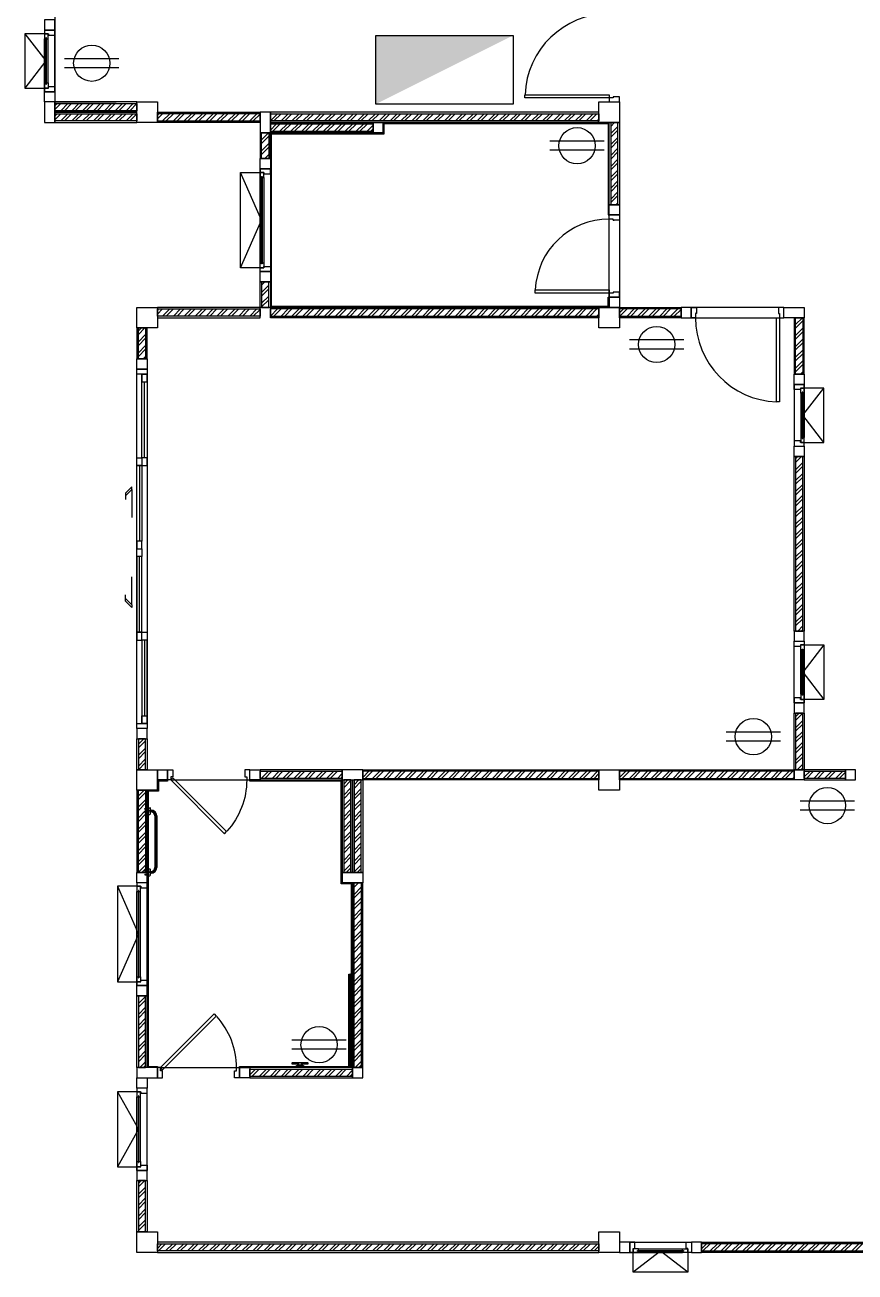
# Model space of a CAD drawing. Header units: inches. Extents: x -1366 to 1207, y -585 to 2554.
# Drawn here: x 667.04 to 675.12, y 1987.64 to 1999.78 of the extents above; entities that cross this region are included whole.
import ezdxf

# ---------------------------------------------------------------- set-up
doc = ezdxf.new("R2010")
doc.units = ezdxf.units.IN
doc.header["$MEASUREMENT"] = 0
doc.header["$PDSIZE"] = 0.05
doc.linetypes.add('CENTER', pattern=[1.625, 1.25, -0.125, 0.125, -0.125])
doc.layers.get('0').update_dxf_attribs({"linetype": 'CONTINUOUS'})
for name, color, linetype in [('BREAKER', 2, 'CONTINUOUS'), ('COLM', 3, 'CONTINUOUS'), ('DIM', 7, 'CONTINUOUS'), ('DOOR', 7, 'CONTINUOUS'), ('DOOR_SWNG', 1, 'CONTINUOUS'), ('Floor-2', 9, 'CONTINUOUS'), ('Floor-Hatch', 251, 'CONTINUOUS'), ('ID-LOOSE', 42, 'CONTINUOUS'), ('SANITARY', 9, 'CONTINUOUS'), ('WALL', 7, 'CONTINUOUS'), ('Wall-Tile', 4, 'CONTINUOUS'), ('WALL_HATC', 251, 'CONTINUOUS'), ('WC-DET', 8, 'CONTINUOUS'), ('WC-OUT', 9, 'CONTINUOUS'), ('wind', 7, 'CONTINUOUS')]:
    doc.layers.add(name, color=color, linetype=linetype)
pattern_1 = [(224.99694, (653.74467, 2011.239), (0.05303018, -0.05303584), []), (224.99694, (653.70932, 2011.239), (0.05303018, -0.05303584), [])]
pattern_2 = [(224.99694, (653.54464, 2004.33896), (0.05303018, -0.05303584), []), (224.99694, (653.50929, 2004.338964), (0.05303018, -0.05303584), [])]
pattern_3 = [(224.99694, (632.922995, 2003.54726), (0.05303018, -0.05303584), []), (224.99694, (632.88764, 2003.54726), (0.05303018, -0.05303584), [])]
pattern_4 = [(224.99694, (640.42299, 2005.94726), (0.05303018, -0.05303584), []), (224.99694, (640.38764, 2005.94726), (0.05303018, -0.05303584), [])]
pattern_5 = [(224.99694, (639.322994, 2003.39719), (0.05303018, -0.05303584), []), (224.99694, (639.28764, 2003.39719), (0.05303018, -0.05303584), [])]
pattern_6 = [(224.99694, (635.02299, 2003.04726), (0.05303018, -0.05303584), []), (224.99694, (634.98764, 2003.04726), (0.05303018, -0.05303584), [])]
pattern_7 = [(224.99694, (635.02299, 2002.94726), (0.05303018, -0.05303584), []), (224.99694, (634.98764, 2002.94726), (0.05303018, -0.05303584), [])]

# ---------------------------------------------------------------- blocks, each defined once
blk = doc.blocks.new('DR090SL2')
at = {"layer": 'DOOR'}
for points in [[(-0.41, 0.87), (-0.38, 0.87), (-0.38, 0.05), (-0.41, 0.05)], [(-0.41, 0.05), (-0.45, 0.05), (-0.45, -0.05), (-0.4, -0.05), (-0.4, 0.01), (-0.41, 0.01)], [(0.4, 0), (0.4, 0.01), (0.41, 0.01), (0.41, 0.05), (0.45, 0.05), (0.45, -0.05), (0.4, -0.05), (0.4, 0.01)]]:
    blk.add_lwpolyline(points, close=True, dxfattribs=at)
at = {"layer": 'DOOR_SWNG'}
blk.add_arc((-0.41, 0.05), 0.82, 0, 87.9033, dxfattribs=at)
blk = doc.blocks.new('dr080sl2')
at = {"layer": 'DOOR'}
for points in [[(-0.36, 0.77), (-0.33, 0.77), (-0.33, 0.05), (-0.36, 0.05)], [(-0.36, 0.05), (-0.4, 0.05), (-0.4, -0.05), (-0.35, -0.05), (-0.35, 0.01), (-0.36, 0.01)], [(0.35, 0), (0.35, 0.01), (0.36, 0.01), (0.36, 0.05), (0.4, 0.05), (0.4, -0.05), (0.35, -0.05), (0.35, 0.01)]]:
    blk.add_lwpolyline(points, close=True, dxfattribs=at)
at = {"layer": 'DOOR_SWNG'}
blk.add_arc((-0.36, 0.05), 0.72, 0, 87.612, dxfattribs=at)
blk = doc.blocks.new('dr080sl3')
at = {"layer": 'DOOR'}
for points in [[(-0.37, 0.05), (0.153, 0.573), (0.174, 0.552), (-0.349, 0.029)], [(-0.4, 0.05), (-0.4, -0.05), (-0.35, -0.05), (-0.35, 0.02), (-0.37, 0.02), (-0.37, 0.05)], [(0.4, 0.05), (0.4, -0.05), (0.35, -0.05), (0.35, 0.02), (0.37, 0.02), (0.37, 0.05)]]:
    blk.add_lwpolyline(points, close=True, dxfattribs=at)
at = {"layer": 'DOOR_SWNG'}
blk.add_arc((-0.37, 0.05), 0.74, 0, 42.2737, dxfattribs=at)
blk = doc.blocks.new('A$Cf44c07b2')
at = {"layer": 'WC-OUT'}
for p, q in [((0, 0.033), (0, 0.05)), ((0.065, 0.033), (0, 0.033)), ((0.002, 0.052), (0.023, 0.052)), ((0.023, 0.052), (0.023, 0.061)), ((0.023, 0.052), (0.063, 0.052)), ((0.041, 0.052), (0.041, 0.061)), ((0.065, 0.033), (0.065, 0.05)), ((0.079, 0.117), (0.582, 0.117)), ((0.079, 0.099), (0.582, 0.099)), ((0.597, 0.033), (0.597, 0.05)), ((0.662, 0.033), (0.597, 0.033)), ((0.599, 0.052), (0.659, 0.052)), ((0.62, 0.052), (0.62, 0.061)), ((0.638, 0.052), (0.638, 0.061)), ((0.662, 0.033), (0.662, 0.05))]:
    blk.add_line(p, q, dxfattribs=at)
at = {"layer": 'WC-OUT', "color": 251, "linetype": 'CENTER'}
for p, q in [((0.007, 0.022), (0.007, 0.033)), ((0.007, 0.022), (0.009, 0.022)), ((0.007, 0.022), (0.008, 0.02)), ((0.007, 0.004), (0.007, 0.021)), ((0.008, 0.004), (0.007, 0.004)), ((0.009, 0.022), (0.008, 0.02)), ((0.008, 0.002), (0.008, 0.005)), ((0.008, 0.004), (0.008, 0.004)), ((0.008, 0.004), (0.008, 0.004)), ((0.014, 0.004), (0.008, 0.004)), ((0.014, 0.001), (0.008, 0.001)), ((0.01, 0.004), (0.009, 0.002)), ((0.013, 0.002), (0.009, 0.002)), ((0.011, 0.044), (0.011, 0)), ((0.011, 0.004), (0.011, 0.017)), ((0.011, 0.004), (0.011, 0.017)), ((0.011, 0.017), (0.011, 0.017)), ((0.013, 0.004), (0.014, 0.002)), ((0.015, 0.022), (0.014, 0.022)), ((0.014, 0.022), (0.015, 0.02)), ((0.015, 0.004), (0.014, 0.004)), ((0.015, 0.022), (0.015, 0.033)), ((0.015, 0.022), (0.015, 0.02)), ((0.015, 0.004), (0.015, 0.021)), ((0.015, 0.002), (0.015, 0.005)), ((0.015, 0.004), (0.015, 0.004)), ((0.015, 0.004), (0.015, 0.004)), ((0.032, 0.061), (0.032, 0.025)), ((0.04, 0.022), (0.04, 0.033)), ((0.04, 0.022), (0.041, 0.022)), ((0.04, 0.022), (0.04, 0.02)), ((0.041, 0.022), (0.04, 0.02)), ((0.04, 0.004), (0.04, 0.021)), ((0.04, 0.002), (0.04, 0.005)), ((0.04, 0.004), (0.04, 0.004)), ((0.041, 0.004), (0.04, 0.004)), ((0.04, 0.004), (0.04, 0.004)), ((0.046, 0.004), (0.041, 0.004)), ((0.042, 0.004), (0.041, 0.002)), ((0.047, 0.001), (0.041, 0.001)), ((0.046, 0.002), (0.042, 0.002)), ((0.044, 0.044), (0.044, 0)), ((0.044, 0.004), (0.044, 0.017)), ((0.044, 0.004), (0.044, 0.017)), ((0.044, 0.017), (0.044, 0.017)), ((0.045, 0.004), (0.046, 0.002)), ((0.048, 0.022), (0.046, 0.022)), ((0.046, 0.022), (0.047, 0.02)), ((0.047, 0.004), (0.046, 0.004)), ((0.047, 0.022), (0.047, 0.033)), ((0.048, 0.022), (0.047, 0.02)), ((0.047, 0.004), (0.047, 0.021)), ((0.047, 0.002), (0.047, 0.005)), ((0.047, 0.004), (0.047, 0.004)), ((0.047, 0.004), (0.047, 0.004)), ((0.582, 0.108), (0.079, 0.108)), ((0.614, 0.023), (0.614, 0.033)), ((0.614, 0.023), (0.615, 0.023)), ((0.614, 0.023), (0.615, 0.021)), ((0.614, 0.005), (0.614, 0.022)), ((0.614, 0.002), (0.615, 0.005)), ((0.614, 0.005), (0.614, 0.005)), ((0.614, 0.005), (0.614, 0.005)), ((0.614, 0.005), (0.615, 0.005)), ((0.615, 0.023), (0.615, 0.021)), ((0.615, 0.005), (0.621, 0.005)), ((0.615, 0.002), (0.621, 0.002)), ((0.617, 0.005), (0.616, 0.003)), ((0.616, 0.002), (0.62, 0.002)), ((0.618, 0.044), (0.618, 0.001)), ((0.618, 0.005), (0.618, 0.018)), ((0.618, 0.005), (0.618, 0.018)), ((0.618, 0.018), (0.618, 0.018)), ((0.619, 0.005), (0.62, 0.003)), ((0.62, 0.023), (0.621, 0.021)), ((0.622, 0.023), (0.621, 0.023)), ((0.622, 0.023), (0.621, 0.021)), ((0.622, 0.002), (0.621, 0.005)), ((0.621, 0.005), (0.622, 0.005)), ((0.621, 0.005), (0.621, 0.005)), ((0.621, 0.005), (0.622, 0.005)), ((0.622, 0.023), (0.622, 0.033)), ((0.622, 0.005), (0.622, 0.022)), ((0.629, 0.052), (0.629, 0.061)), ((0.629, 0.031), (0.629, 0.05)), ((0.646, 0.023), (0.648, 0.023)), ((0.646, 0.023), (0.647, 0.021)), ((0.647, 0.023), (0.647, 0.033)), ((0.648, 0.023), (0.647, 0.021)), ((0.647, 0.005), (0.647, 0.022)), ((0.647, 0.002), (0.647, 0.005)), ((0.647, 0.005), (0.647, 0.005)), ((0.647, 0.005), (0.647, 0.005)), ((0.647, 0.005), (0.648, 0.005)), ((0.647, 0.002), (0.653, 0.002)), ((0.648, 0.005), (0.653, 0.005)), ((0.649, 0.005), (0.648, 0.003)), ((0.648, 0.002), (0.652, 0.002)), ((0.65, 0.044), (0.65, 0.001)), ((0.65, 0.005), (0.65, 0.018)), ((0.65, 0.005), (0.65, 0.018)), ((0.65, 0.018), (0.65, 0.018)), ((0.652, 0.005), (0.653, 0.003)), ((0.654, 0.023), (0.653, 0.023)), ((0.653, 0.023), (0.654, 0.021)), ((0.653, 0.005), (0.654, 0.005)), ((0.654, 0.023), (0.654, 0.033)), ((0.654, 0.023), (0.654, 0.021)), ((0.654, 0.005), (0.654, 0.022)), ((0.654, 0.002), (0.654, 0.005)), ((0.654, 0.005), (0.654, 0.005)), ((0.654, 0.005), (0.654, 0.005))]:
    blk.add_line(p, q, dxfattribs=at)
for centre in [(0.011, 0.02), (0.044, 0.02), (0.618, 0.021), (0.65, 0.021)]:
    blk.add_circle(centre, 0.00118, dxfattribs=at)
at = {"layer": 'WC-OUT'}
for centre, radius, start, end in [((0.002, 0.05), 0.00224, 90, 180), ((0.079, 0.061), 0.056, 90, 180), ((0.079, 0.061), 0.0381, 90, 180), ((0.063, 0.05), 0.00224, 0, 90), ((0.582, 0.061), 0.056, 0, 90), ((0.582, 0.061), 0.0381, 0, 90), ((0.599, 0.05), 0.00224, 90, 180), ((0.659, 0.05), 0.00224, 0, 90)]:
    blk.add_arc(centre, radius, start, end, dxfattribs=at)
at = {"layer": 'WC-OUT', "color": 251, "linetype": 'CENTER'}
for centre, radius, start, end in [((0.007, 0.022), 0.00014, 90, 201.1557), ((0.008, 0.004), 0.000472, 36.4635, 143.5365), ((0.008, 0.002), 0.00056, 172.2348, 270), ((0.009, 0.022), 0.00014, 338.8443, 90), ((0.009, 0.002), 0.00056, 153.4349, 270), ((0.013, 0.002), 0.00056, 270, 26.5651), ((0.014, 0.022), 0.00014, 90, 201.1557), ((0.014, 0.004), 0.000472, 36.4635, 143.5365), ((0.014, 0.002), 0.00056, 270, 7.7652), ((0.015, 0.022), 0.00014, 338.8443, 90), ((0.079, 0.061), 0.0471, 90, 180), ((0.04, 0.022), 0.00014, 90, 201.1557), ((0.041, 0.004), 0.000472, 36.4635, 143.5365), ((0.041, 0.002), 0.00056, 172.2348, 270), ((0.041, 0.022), 0.00014, 338.8443, 90), ((0.042, 0.002), 0.00056, 153.4349, 270), ((0.046, 0.022), 0.00014, 90, 201.1557), ((0.047, 0.004), 0.000472, 36.4635, 143.5365), ((0.046, 0.002), 0.00056, 270, 26.5651), ((0.047, 0.002), 0.00056, 270, 7.7652), ((0.048, 0.022), 0.00014, 338.8443, 90), ((0.582, 0.061), 0.0471, 0, 90), ((0.614, 0.023), 0.00014, 90, 201.1557), ((0.615, 0.005), 0.000472, 36.4635, 143.5365), ((0.615, 0.002), 0.00056, 172.2348, 270), ((0.615, 0.023), 0.00014, 338.8443, 90), ((0.616, 0.003), 0.00056, 153.4349, 270), ((0.621, 0.023), 0.00014, 90, 201.1557), ((0.62, 0.003), 0.00056, 270, 26.5651), ((0.621, 0.005), 0.000472, 36.4635, 143.5365), ((0.621, 0.002), 0.00056, 270, 7.7652), ((0.622, 0.023), 0.00014, 338.8443, 90), ((0.646, 0.023), 0.00014, 90, 201.1557), ((0.647, 0.005), 0.000472, 36.4635, 143.5365), ((0.647, 0.002), 0.00056, 172.2348, 270), ((0.648, 0.023), 0.00014, 338.8443, 90), ((0.648, 0.003), 0.00056, 153.4349, 270), ((0.652, 0.003), 0.00056, 270, 26.5651), ((0.653, 0.023), 0.00014, 90, 201.1557), ((0.653, 0.005), 0.000472, 36.4635, 143.5365), ((0.653, 0.002), 0.00056, 270, 7.7652), ((0.654, 0.023), 0.00014, 338.8443, 90)]:
    blk.add_arc(centre, radius, start, end, dxfattribs=at)
blk.add_point((0.629, 0.05), dxfattribs=at)
at = {"layer": 'WC-OUT'}
blk.add_point((0.629, 0.033), dxfattribs=at)
blk = doc.blocks.new('ct0150p')
at = {"layer": 'WC-OUT', "color": 251, "linetype": 'CENTER'}
blk.add_point((0.6, 0.036), dxfattribs=at)
at = {"layer": 'WC-OUT'}
blk.add_point((0.6, -0.001), dxfattribs=at)
blk.add_blockref('A$Cf44c07b2', (-0.032, -0.033))
blk = doc.blocks.new('A$C117C6F3A')
at = {"layer": 'SANITARY'}
for points in [[(0.004, 0.036, 1), (0.004, 0.027), (0.069, 0.027, 1)], [(0.069, 0.036), (0.004, 0.036, 1)], [(0.069, 0.017), (0.069, 0.039, -0.181818), (0.091, 0.039), (0.091, 0.017)], [(0.091, 0.027), (0.156, 0.027, 1), (0.156, 0.036), (0.091, 0.036, 1)]]:
    blk.add_lwpolyline(points, format="xyb", dxfattribs=at)
blk.add_lwpolyline([(0.06, 0.014), (0.06, 0.015, -0.414214), (0.062, 0.017), (0.099, 0.017, -0.414214), (0.1, 0.015), (0.1, 0.014, 0.414214), (0.101, 0.014), (0.106, 0.014, -0.414214), (0.108, 0.012), (0.108, 0.011, 0.414214), (0.108, 0.011), (0.111, 0.011, -0.414214), (0.115, 0.007), (0.115, 0), (0.045, 0), (0.045, 0.007, -0.414214), (0.049, 0.011), (0.052, 0.011, 0.414214), (0.053, 0.011), (0.053, 0.012, -0.414214), (0.054, 0.014), (0.06, 0.014, 0.414214)], format="xyb", close=True, dxfattribs=at)
for points in [[(0.053, 0.011), (0.108, 0.011)], [(0.1, 0.014), (0.06, 0.014)]]:
    blk.add_lwpolyline(points, dxfattribs=at)

msp = doc.modelspace()

# ---------------------------------------------------------------- hatches: boundary and pattern name
at = {"layer": 'BREAKER'}
msp.add_hatch(color=256, dxfattribs=at).paths.add_polyline_path([(670.4545, 1999.6766), (670.4545, 1999.0074), (671.7929, 1999.6766)])
at = {"layer": 'WALL_HATC'}
h = msp.add_hatch(dxfattribs=at)
h.set_pattern_fill('ANSI32', color=256, scale=0.2, angle=0.00305, style=0)
h.set_pattern_definition([(224.99694, (653.544645, 2007.339), (0.05303017, -0.05303585), []), (224.99694, (653.50929, 2007.339), (0.05303017, -0.05303585), [])])
h.paths.add_polyline_path([(667.3285, 1999.0131), (668.1285, 1999.0131), (668.1285, 1998.9431), (667.3285, 1998.9431)])
h = msp.add_hatch(dxfattribs=at)
h.set_pattern_fill('ANSI32', color=256, scale=0.2, angle=0.00305, style=0)
h.set_pattern_definition([(224.99694, (653.544645, 2007.239), (0.05303017, -0.05303585), []), (224.99694, (653.50929, 2007.239), (0.05303017, -0.05303585), [])])
h.paths.add_polyline_path([(667.3285, 1998.9131), (668.1285, 1998.9131), (668.1285, 1998.8431), (667.3285, 1998.8431)])
h = msp.add_hatch(dxfattribs=at)
h.set_pattern_fill('ANSI32', color=256, scale=0.2, angle=0.00306, style=0)
h.set_pattern_definition([(224.99694, (653.444674, 2011.239), (0.05303018, -0.05303584), []), (224.99694, (653.40932, 2011.239), (0.05303018, -0.05303584), [])])
h.paths.add_polyline_path([(668.3285, 1998.8431), (669.3285, 1998.8431), (669.3285, 1998.9131), (668.3285, 1998.9131)])
h = msp.add_hatch(dxfattribs=at)
h.set_pattern_fill('ANSI32', color=256, scale=0.2, angle=179.99694, style=0)
h.set_pattern_definition([(224.99694, (653.644674, 2011.239), (0.05303018, -0.05303584), []), (224.99694, (653.60932, 2011.239), (0.05303018, -0.05303584), [])])
h.paths.add_polyline_path([(672.6285, 1998.8431), (669.4285, 1998.8431), (669.4285, 1998.9131), (672.6285, 1998.9131)])
h = msp.add_hatch(dxfattribs=at)
h.set_pattern_fill('ANSI32', color=256, scale=0.2, angle=0.00764, style=0)
h.set_pattern_definition([(45.00764, (685.817584, 2004.01032), (-0.05304008, 0.05302594), []), (45.00764, (685.85294, 2004.010326), (-0.05304008, 0.05302594), [])])
h.paths.add_polyline_path([(669.4285, 1998.7431), (670.4285, 1998.7431), (670.4285, 1998.8131), (669.4285, 1998.8131)])
h = msp.add_hatch(dxfattribs=at)
h.set_pattern_fill('ANSI32', color=256, scale=0.2, angle=0.00306, style=0)
h.set_pattern_definition([(224.99694, (654.64467, 2011.239), (0.05303018, -0.05303584), []), (224.99694, (654.60932, 2011.239), (0.05303018, -0.05303584), [])])
h.paths.add_polyline_path([(672.8135, 1998.0281), (672.8135, 1998.8281), (672.7435, 1998.8281), (672.7435, 1998.0281)])
h = msp.add_hatch(dxfattribs=at)
h.set_pattern_fill('ANSI32', color=256, scale=0.2, angle=0.00306, style=0)
h.set_pattern_definition(pattern_1)
h.paths.add_polyline_path([(669.4135, 1998.7281), (669.4135, 1998.4781), (669.3435, 1998.4781), (669.3435, 1998.7281)])
h = msp.add_hatch(dxfattribs=at)
h.set_pattern_fill('ANSI32', color=256, scale=0.2, angle=0.00306, style=0)
h.set_pattern_definition(pattern_1)
h.paths.add_polyline_path([(669.4135, 1997.0281), (669.4135, 1997.2781), (669.3435, 1997.2781), (669.3435, 1997.0281)])
h = msp.add_hatch(dxfattribs=at)
h.set_pattern_fill('ANSI32', color=256, scale=0.2, angle=179.99694, style=0)
h.set_pattern_definition([(224.99694, (653.444674, 2009.339), (0.05303018, -0.05303584), []), (224.99694, (653.40932, 2009.339), (0.05303018, -0.05303584), [])])
h.paths.add_polyline_path([(669.3285, 1996.9431), (668.3285, 1996.9431), (668.3285, 1997.0131), (669.3285, 1997.0131)])
h = msp.add_hatch(dxfattribs=at)
h.set_pattern_fill('ANSI32', color=256, scale=0.2, angle=0.00306, style=0)
h.set_pattern_definition([(224.99694, (653.644674, 2009.339), (0.05303018, -0.05303584), []), (224.99694, (653.60932, 2009.339), (0.05303018, -0.05303584), [])])
h.paths.add_polyline_path([(669.4285, 1996.9431), (672.6285, 1996.9431), (672.6285, 1997.0131), (669.4285, 1997.0131)])
h = msp.add_hatch(dxfattribs=at)
h.set_pattern_fill('ANSI32', color=256, scale=0.2, angle=0.00306, style=0)
h.set_pattern_definition([(224.99694, (657.54468, 2009.339), (0.05303018, -0.05303584), []), (224.99694, (657.50932, 2009.339), (0.05303018, -0.05303584), [])])
h.paths.add_polyline_path([(672.8285, 1996.9431), (673.4285, 1996.9431), (673.4285, 1997.0131), (672.8285, 1997.0131)])
h = msp.add_hatch(dxfattribs=at)
h.set_pattern_fill('ANSI32', color=256, scale=0.2, angle=0.00306, style=0)
h.set_pattern_definition(pattern_5)
h.paths.add_polyline_path([(674.6135, 1996.9281), (674.6135, 1996.378), (674.5435, 1996.378), (674.5435, 1996.9281)])
h = msp.add_hatch(dxfattribs=at)
h.set_pattern_fill('ANSI32', color=256, scale=0.2, angle=0.00306, style=0)
h.set_pattern_definition(pattern_3)
h.paths.add_polyline_path([(668.2135, 1996.8281), (668.2135, 1996.5281), (668.1435, 1996.5281), (668.1435, 1996.8281)])
h = msp.add_hatch(dxfattribs=at)
h.set_pattern_fill('ANSI32', color=256, scale=0.2, angle=0.00306, style=0)
h.set_pattern_definition(pattern_3)
h.paths.add_polyline_path([(668.2135, 1996.8281), (668.2135, 1996.5281), (668.1435, 1996.5281), (668.1435, 1996.8281)])
h = msp.add_hatch(dxfattribs=at)
h.set_pattern_fill('ANSI32', color=256, scale=0.2, angle=359.99694, style=0)
h.set_pattern_definition(pattern_4)
h.paths.add_polyline_path([(674.6135, 1993.8781), (674.6135, 1995.578), (674.5435, 1995.578), (674.5435, 1993.8781)])
h = msp.add_hatch(dxfattribs=at)
h.set_pattern_fill('ANSI32', color=256, scale=0.2, angle=359.99694, style=0)
h.set_pattern_definition(pattern_5)
h.paths.add_polyline_path([(674.6135, 1992.5281), (674.6135, 1993.0781), (674.5435, 1993.0781), (674.5435, 1992.5281)])
h = msp.add_hatch(dxfattribs=at)
h.set_pattern_fill('ANSI32', color=256, scale=0.2, angle=359.99694, style=0)
h.set_pattern_definition([(224.99694, (632.922995, 2003.44726), (0.05303018, -0.05303584), []), (224.99694, (632.88764, 2003.44726), (0.05303018, -0.05303584), [])])
h.paths.add_polyline_path([(668.2135, 1992.5281), (668.2135, 1992.8281), (668.1435, 1992.8281), (668.1435, 1992.5281)])
h = msp.add_hatch(dxfattribs=at)
h.set_pattern_fill('ANSI32', color=256, scale=0.2, angle=0.00306, style=0)
h.set_pattern_definition([(224.99694, (653.94464, 2008.93896), (0.05303018, -0.05303584), []), (224.99694, (653.90929, 2008.938964), (0.05303018, -0.05303584), [])])
h.paths.add_polyline_path([(669.3285, 1992.5131), (670.1285, 1992.5131), (670.1285, 1992.4431), (669.3285, 1992.4431)])
h = msp.add_hatch(dxfattribs=at)
h.set_pattern_fill('ANSI32', color=256, scale=0.2, angle=179.99694, style=0)
h.set_pattern_definition([(224.99694, (653.54464, 2008.93896), (0.05303018, -0.05303584), []), (224.99694, (653.50929, 2008.938964), (0.05303018, -0.05303584), [])])
h.paths.add_polyline_path([(672.6285, 1992.5131), (670.3285, 1992.5131), (670.3285, 1992.4431), (672.6285, 1992.4431)])
h = msp.add_hatch(dxfattribs=at)
h.set_pattern_fill('ANSI32', color=256, scale=0.2, angle=180.00306, style=0)
h.set_pattern_definition([(224.99694, (638.52299, 2005.94726), (0.05303018, -0.05303584), []), (224.99694, (638.48763, 2005.94726), (0.05303018, -0.05303584), [])])
h.paths.add_polyline_path([(674.5285, 1992.5131), (672.8285, 1992.5131), (672.8285, 1992.4431), (674.5285, 1992.4431)])
h = msp.add_hatch(dxfattribs=at)
h.set_pattern_fill('ANSI32', color=256, scale=0.2, angle=359.99694, style=0)
h.set_pattern_definition(pattern_4)
h.paths.add_polyline_path([(674.6285, 1992.5131), (675.0285, 1992.5131), (675.0285, 1992.4431), (674.6285, 1992.4431)])
h = msp.add_hatch(dxfattribs=at)
h.set_pattern_fill('ANSI32', color=256, scale=0.2, angle=359.99694, style=0)
h.set_pattern_definition([(224.99694, (634.62299, 2002.94726), (0.05303018, -0.05303584), []), (224.99694, (634.58764, 2002.94726), (0.05303018, -0.05303584), [])])
h.paths.add_polyline_path([(668.1435, 1991.528), (668.1435, 1992.3281), (668.2135, 1992.3281), (668.2135, 1991.528)])
h = msp.add_hatch(dxfattribs=at)
h.set_pattern_fill('ANSI32', color=256, scale=0.2, angle=359.99694, style=0)
h.set_pattern_definition(pattern_7)
h.paths.add_polyline_path([(670.2135, 1991.5281), (670.2135, 1992.4281), (670.1435, 1992.4281), (670.1435, 1991.5281)])
h = msp.add_hatch(dxfattribs=at)
h.set_pattern_fill('ANSI32', color=256, scale=0.2, angle=359.99694, style=0)
h.set_pattern_definition(pattern_7)
h.paths.add_polyline_path([(670.3135, 1991.5281), (670.3135, 1992.4281), (670.2435, 1992.4281), (670.2435, 1991.5281)])
h = msp.add_hatch(dxfattribs=at)
h.set_pattern_fill('ANSI32', color=256, scale=0.2, angle=359.99694, style=0)
h.set_pattern_definition(pattern_6)
h.paths.add_polyline_path([(670.2435, 1989.6281), (670.2435, 1991.4281), (670.3135, 1991.4281), (670.3135, 1989.6281)])
h = msp.add_hatch(dxfattribs=at)
h.set_pattern_fill('ANSI32', color=256, scale=0.2, angle=0.00306, style=0)
h.set_pattern_definition([(224.99694, (634.62299, 2003.04726), (0.05303018, -0.05303584), []), (224.99694, (634.58764, 2003.04726), (0.05303018, -0.05303584), [])])
h.paths.add_polyline_path([(668.1435, 1990.3282), (668.1435, 1989.6281), (668.2135, 1989.6281), (668.2135, 1990.3282)])
h = msp.add_hatch(dxfattribs=at)
h.set_pattern_fill('ANSI32', color=256, scale=0.2, angle=359.99694, style=0)
h.set_pattern_definition(pattern_6)
h.paths.add_polyline_path([(669.2285, 1989.6131), (670.2285, 1989.6131), (670.2285, 1989.5431), (669.2285, 1989.5431)])
h = msp.add_hatch(dxfattribs=at)
h.set_pattern_fill('ANSI32', color=256, scale=0.2, angle=359.99694, style=0)
h.set_pattern_definition([(224.99694, (628.86972, 1998.5145), (0.05303018, -0.05303584), []), (224.99694, (628.834364, 1998.5145), (0.05303018, -0.05303584), [])])
h.paths.add_polyline_path([(668.1435, 1988.5281), (668.1435, 1988.0281), (668.2135, 1988.0281), (668.2135, 1988.5281)])
h = msp.add_hatch(dxfattribs=at)
h.set_pattern_fill('ANSI32', color=256, scale=0.2, angle=0.00306, style=0)
h.set_pattern_definition(pattern_2)
h.paths.add_polyline_path([(668.3285, 1987.9131), (672.6285, 1987.9131), (672.6285, 1987.8431), (668.3285, 1987.8431)])
h = msp.add_hatch(dxfattribs=at)
h.set_pattern_fill('ANSI32', color=256, scale=0.2, angle=0.00306, style=0)
h.set_pattern_definition(pattern_2)
h.paths.add_polyline_path([(673.6287, 1987.8431), (675.3285, 1987.8431), (675.3285, 1987.9131), (673.6287, 1987.9131)])
at = {"layer": 'WC-OUT'}
h = msp.add_hatch(dxfattribs=at)
h.set_pattern_fill('ANSI31', color=251, scale=0.05, angle=270.00052)
h.set_pattern_definition([(314.9994824, (725.9481016, 2139.095944), (0.0044194573, 0.00441937746), [])])
h.paths.add_polyline_path([(670.1935, 1989.6381), (670.1935, 1990.5381), (670.2185, 1990.5381), (670.2185, 1989.6381)])

# ---------------------------------------------------------------- linework, layer by layer
at = {"color": 1}
for p, q in [((667.9539, 1999.4495), (667.4247, 1999.4495)), ((667.9539, 1999.3613), (667.4247, 1999.3613)), ((672.6801, 1998.6466), (672.1509, 1998.6466)), ((672.6801, 1998.5584), (672.1509, 1998.5584)), ((673.4557, 1996.7116), (672.9264, 1996.7116)), ((673.4557, 1996.6234), (672.9264, 1996.6234)), ((674.3973, 1992.8939), (673.868, 1992.8939)), ((674.3973, 1992.8057), (673.868, 1992.8057)), ((675.1179, 1992.2229), (674.5886, 1992.2229)), ((675.1179, 1992.1347), (674.5886, 1992.1347)), ((670.1679, 1989.8956), (669.6386, 1989.8956)), ((670.1679, 1989.8074), (669.6386, 1989.8074))]:
    msp.add_line(p, q, dxfattribs=at)
for centre in [(667.6893, 1999.4054), (672.4155, 1998.6025), (673.191, 1996.6675), (674.1326, 1992.8498), (674.8533, 1992.1788), (669.9032, 1989.8515)]:
    msp.add_circle(centre, 0.1764, dxfattribs=at)
at = {"layer": 'BREAKER'}
msp.add_lwpolyline([(671.7929, 1999.0074), (670.4545, 1999.0074), (670.4545, 1999.6766), (671.7929, 1999.6766)], close=True, dxfattribs=at)
at = {"layer": 'COLM'}
for points in [[(668.3285, 1999.0281), (668.3285, 1998.8281), (668.1285, 1998.8281), (668.1285, 1999.0281)], [(672.8285, 1999.0281), (672.8285, 1998.8281), (672.6285, 1998.8281), (672.6285, 1999.0281)], [(668.3285, 1997.0281), (668.3285, 1996.8281), (668.1285, 1996.8281), (668.1285, 1997.0281)], [(672.8285, 1997.0281), (672.8285, 1996.8281), (672.6285, 1996.8281), (672.6285, 1997.0281)], [(668.3285, 1992.5281), (668.3285, 1992.3281), (668.1285, 1992.3281), (668.1285, 1992.5281)], [(672.8285, 1992.5281), (672.8285, 1992.3281), (672.6285, 1992.3281), (672.6285, 1992.5281)], [(668.3285, 1988.0281), (668.3285, 1987.8281), (668.1285, 1987.8281), (668.1285, 1988.0281)], [(672.8285, 1988.0281), (672.8285, 1987.8281), (672.6285, 1987.8281), (672.6285, 1988.0281)]]:
    msp.add_lwpolyline(points, close=True, dxfattribs=at)
at = {"layer": 'Floor-2'}
for p, q in [((668.4585, 1992.4281), (669.1985, 1992.4281)), ((668.3585, 1989.6281), (669.0985, 1989.6281))]:
    msp.add_line(p, q, dxfattribs=at)
at = {"layer": 'Floor-Hatch'}
for points in [[(672.8285, 1997.9281), (672.8285, 1997.1281), (672.7285, 1997.1281), (672.7285, 1997.9281)], [(673.5285, 1996.9281), (674.4285, 1996.9281), (674.4285, 1997.0281), (673.5285, 1997.0281)]]:
    msp.add_lwpolyline(points, close=True, dxfattribs=at)
at = {"layer": 'ID-LOOSE'}
msp.add_lwpolyline([(671.4285, 2002.8281), (671.4285, 2003.4281), (667.3285, 2003.4281), (667.3285, 1999.0281), (667.9285, 1999.0281)], dxfattribs=at)
at = {"layer": 'WALL'}
for points in [[(667.3285, 1999.7281), (667.3285, 1999.8281), (667.2285, 1999.8281), (667.2285, 1999.7281)], [(667.2285, 1999.0281), (667.2285, 1999.1281), (667.3285, 1999.1281), (667.3285, 1999.0281)], [(667.3285, 1999.0281), (667.2285, 1999.0281), (667.2285, 1998.8281), (667.3285, 1998.8281)], [(668.1285, 1999.0281), (667.3285, 1999.0281), (667.3285, 1998.9281), (668.1285, 1998.9281)], [(668.1285, 1998.9281), (667.3285, 1998.9281), (667.3285, 1998.8281), (668.1285, 1998.8281)], [(668.3285, 1998.9281), (669.3285, 1998.9281), (669.3285, 1998.8281), (668.3285, 1998.8281)], [(669.3285, 1998.9281), (669.3285, 1998.7281), (669.4285, 1998.7281), (669.4285, 1998.9281)], [(672.6285, 1998.9281), (669.4285, 1998.9281), (669.4285, 1998.8281), (672.6285, 1998.8281)], [(669.4285, 1998.7281), (670.4285, 1998.7281), (670.4285, 1998.8281), (669.4285, 1998.8281)], [(670.5285, 1998.7281), (670.5285, 1998.8281), (670.4285, 1998.8281), (670.4285, 1998.7281)], [(672.7285, 1998.0281), (672.7285, 1998.8281), (672.8285, 1998.8281), (672.8285, 1998.0281)], [(669.3285, 1998.7281), (669.3285, 1998.4781), (669.4285, 1998.4781), (669.4285, 1998.7281)], [(669.4285, 1998.3781), (669.3285, 1998.3781), (669.3285, 1998.4781), (669.4285, 1998.4781)], [(672.7285, 1997.9281), (672.7285, 1998.0281), (672.8285, 1998.0281), (672.8285, 1997.9281)], [(669.4285, 1997.2781), (669.3285, 1997.2781), (669.3285, 1997.3781), (669.4285, 1997.3781)], [(669.3285, 1997.0281), (669.3285, 1997.2781), (669.4285, 1997.2781), (669.4285, 1997.0281)], [(672.7285, 1997.0281), (672.7285, 1997.1281), (672.8285, 1997.1281), (672.8285, 1997.0281)], [(669.3285, 1997.0281), (668.3285, 1997.0281), (668.3285, 1996.9281), (669.3285, 1996.9281)], [(669.4285, 1997.0281), (672.6285, 1997.0281), (672.6285, 1996.9281), (669.4285, 1996.9281)], [(672.8285, 1997.0281), (673.4285, 1997.0281), (673.4285, 1996.9281), (672.8285, 1996.9281)], [(673.5285, 1996.9281), (673.5285, 1997.0281), (673.4285, 1997.0281), (673.4285, 1996.9281)], [(674.4285, 1996.9281), (674.4285, 1997.0281), (674.6285, 1997.0281), (674.6285, 1996.9281)], [(674.5285, 1996.9281), (674.5285, 1996.378), (674.6285, 1996.378), (674.6285, 1996.9281)], [(668.1285, 1996.8281), (668.1285, 1996.5281), (668.2285, 1996.5281), (668.2285, 1996.8281)], [(668.1285, 1996.8281), (668.1285, 1996.5281), (668.2285, 1996.5281), (668.2285, 1996.8281)], [(668.1285, 1996.5281), (668.2285, 1996.5281), (668.2285, 1996.4281), (668.1285, 1996.4281)], [(668.1285, 1996.5281), (668.2285, 1996.5281), (668.2285, 1996.4281), (668.1285, 1996.4281)], [(674.6285, 1996.378), (674.6285, 1996.278), (674.5285, 1996.278), (674.5285, 1996.378)], [(674.6285, 1995.578), (674.5285, 1995.578), (674.5285, 1995.678), (674.6285, 1995.678)], [(674.6285, 1995.578), (674.6285, 1993.8781), (674.5285, 1993.8781), (674.5285, 1995.578)], [(674.6285, 1993.8781), (674.5285, 1993.8782), (674.5285, 1993.7782), (674.6285, 1993.7781)], [(674.6285, 1993.0781), (674.6285, 1993.1781), (674.5285, 1993.1781), (674.5285, 1993.0781)], [(674.5285, 1992.5281), (674.5285, 1993.0781), (674.6285, 1993.0781), (674.6285, 1992.5281)], [(668.1285, 1992.8281), (668.2285, 1992.8281), (668.2285, 1992.9281), (668.1285, 1992.9281)], [(668.1285, 1992.5281), (668.1285, 1992.8281), (668.2285, 1992.8281), (668.2285, 1992.5281)], [(668.4285, 1992.5281), (668.4285, 1992.4281), (668.3285, 1992.4281), (668.3285, 1992.5281)], [(669.3285, 1992.5281), (669.3285, 1992.4281), (669.2285, 1992.4281), (669.2285, 1992.5281)], [(670.1285, 1992.5281), (669.3285, 1992.5281), (669.3285, 1992.4281), (670.1285, 1992.4281)], [(670.1285, 1992.5281), (670.1285, 1992.4281), (670.3285, 1992.4281), (670.3285, 1992.5281)], [(670.3285, 1992.5281), (672.6285, 1992.5281), (672.6285, 1992.4281), (670.3285, 1992.4281)], [(672.8285, 1992.5281), (674.5285, 1992.5281), (674.5285, 1992.4281), (672.8285, 1992.4281)], [(674.6285, 1992.5281), (674.6285, 1992.4281), (674.5285, 1992.4281), (674.5285, 1992.5281)], [(675.0285, 1992.5281), (674.6285, 1992.5281), (674.6285, 1992.4281), (675.0285, 1992.4281)], [(675.1285, 1992.4281), (675.1285, 1992.5281), (675.0285, 1992.5281), (675.0285, 1992.4281)], [(668.2285, 1991.528), (668.2285, 1992.3281), (668.1285, 1992.3281), (668.1285, 1991.528)], [(670.1285, 1991.5281), (670.1285, 1992.4281), (670.2285, 1992.4281), (670.2285, 1991.5281)], [(670.2285, 1991.5281), (670.2285, 1992.4281), (670.3285, 1992.4281), (670.3285, 1991.5281)], [(668.2285, 1991.428), (668.1285, 1991.428), (668.1285, 1991.528), (668.2285, 1991.528)], [(670.1285, 1991.4281), (670.1285, 1991.5281), (670.3285, 1991.5281), (670.3285, 1991.4281)], [(670.3285, 1989.6281), (670.3285, 1991.4281), (670.2285, 1991.4281), (670.2285, 1989.6281)], [(668.1285, 1990.3281), (668.1285, 1990.4281), (668.2285, 1990.4281), (668.2285, 1990.3281)], [(668.2285, 1990.3282), (668.2285, 1989.6281), (668.1285, 1989.6281), (668.1285, 1990.3282)], [(668.3285, 1989.5281), (668.3285, 1989.6281), (668.1285, 1989.6281), (668.1285, 1989.5281)], [(668.1285, 1989.5281), (668.2285, 1989.5281), (668.2285, 1989.4281), (668.1285, 1989.4281)], [(669.1285, 1989.5281), (669.1285, 1989.6281), (669.2285, 1989.6281), (669.2285, 1989.5281)], [(670.2285, 1989.6281), (669.2285, 1989.6281), (669.2285, 1989.5281), (670.2285, 1989.5281)], [(670.3285, 1989.5281), (670.3285, 1989.6281), (670.2285, 1989.6281), (670.2285, 1989.5281)], [(668.1285, 1988.5281), (668.2285, 1988.5281), (668.2285, 1988.6281), (668.1285, 1988.6281)], [(668.1285, 1988.5281), (668.2285, 1988.5281), (668.2285, 1988.6281), (668.1285, 1988.6281)], [(668.1285, 1988.0281), (668.1285, 1988.5281), (668.2285, 1988.5281), (668.2285, 1988.0281)], [(672.6285, 1987.9281), (668.3285, 1987.9281), (668.3285, 1987.8281), (672.6285, 1987.8281)], [(672.8287, 1987.8281), (672.9287, 1987.8281), (672.9287, 1987.9281), (672.8287, 1987.9281)], [(673.6287, 1987.8281), (673.6287, 1987.9281), (673.5287, 1987.9281), (673.5287, 1987.8281)], [(675.3285, 1987.8281), (673.6287, 1987.8281), (673.6287, 1987.9281), (675.3285, 1987.9281)]]:
    msp.add_lwpolyline(points, close=True, dxfattribs=at)
at = {"layer": 'Wall-Tile'}
for points in [[(672.7285, 1997.0381), (669.4385, 1997.0381), (669.4385, 1998.7181), (670.5385, 1998.7181), (670.5385, 1998.8181), (672.7185, 1998.8181), (672.7185, 1997.9281), (672.7285, 1997.9281), (672.7285, 1998.8281), (670.5285, 1998.8281), (670.5285, 1998.7281), (669.4285, 1998.7281), (669.4285, 1997.0281), (672.7285, 1997.0281), (672.7285, 1997.0381)], [(668.4285, 1992.4281), (668.4285, 1992.4181), (668.3385, 1992.4181), (668.3385, 1992.3181), (668.2385, 1992.3181), (668.2385, 1989.6381), (668.2285, 1989.6381), (668.2285, 1992.3281), (668.3285, 1992.3281), (668.3285, 1992.4281), (668.4285, 1992.4281)], [(669.1285, 1989.6281), (669.1285, 1989.6381), (670.2185, 1989.6381), (670.2185, 1991.4181), (670.1186, 1991.4181), (670.1185, 1992.4181), (669.2285, 1992.4181), (669.2285, 1992.4281), (670.1285, 1992.4281), (670.1286, 1991.4281), (670.2285, 1991.4281), (670.2285, 1989.6281), (669.1285, 1989.6281)]]:
    msp.add_lwpolyline(points, dxfattribs=at)
for points in [[(672.7185, 1997.1281), (672.7285, 1997.1281), (672.7285, 1997.0381), (672.7185, 1997.0381)], [(668.3285, 1989.6281), (668.2285, 1989.6281), (668.2285, 1989.6381), (668.3285, 1989.6381)]]:
    msp.add_lwpolyline(points, close=True, dxfattribs=at)
at = {"layer": 'WALL_HATC'}
for points in [[(667.3285, 1999.0131), (668.1285, 1999.0131), (668.1285, 1998.9431), (667.3285, 1998.9431), (667.3285, 1999.0131)], [(667.3285, 1998.9131), (668.1285, 1998.9131), (668.1285, 1998.8431), (667.3285, 1998.8431), (667.3285, 1998.9131)], [(674.6135, 1993.8781), (674.6135, 1995.578), (674.5435, 1995.578), (674.5435, 1993.8781), (674.6135, 1993.8781)], [(669.3285, 1992.5131), (670.1285, 1992.5131), (670.1285, 1992.4431), (669.3285, 1992.4431), (669.3285, 1992.5131)], [(672.6285, 1992.5131), (670.3285, 1992.5131), (670.3285, 1992.4431), (672.6285, 1992.4431), (672.6285, 1992.5131)], [(674.5285, 1992.5131), (672.8285, 1992.5131), (672.8285, 1992.4431), (674.5285, 1992.4431), (674.5285, 1992.5131)], [(674.6285, 1992.5131), (675.0285, 1992.5131), (675.0285, 1992.4431), (674.6285, 1992.4431), (674.6285, 1992.5131)], [(669.2285, 1989.6131), (670.2285, 1989.6131), (670.2285, 1989.5431), (669.2285, 1989.5431), (669.2285, 1989.6131)], [(668.1435, 1988.5281), (668.1435, 1988.0281), (668.2135, 1988.0281), (668.2135, 1988.5281), (668.1435, 1988.5281)], [(668.3285, 1987.9131), (672.6285, 1987.9131), (672.6285, 1987.8431), (668.3285, 1987.8431), (668.3285, 1987.9131)], [(673.6287, 1987.8431), (675.3285, 1987.8431), (675.3285, 1987.9131), (673.6287, 1987.9131), (673.6287, 1987.8431)]]:
    msp.add_lwpolyline(points, dxfattribs=at)
for points in [[(668.3285, 1998.8431), (669.3285, 1998.8431), (669.3285, 1998.9131), (668.3285, 1998.9131)], [(672.6285, 1998.8431), (669.4285, 1998.8431), (669.4285, 1998.9131), (672.6285, 1998.9131)], [(669.4285, 1998.7431), (670.4285, 1998.7431), (670.4285, 1998.8131), (669.4285, 1998.8131)], [(672.8135, 1998.0281), (672.8135, 1998.8281), (672.7435, 1998.8281), (672.7435, 1998.0281)], [(669.4135, 1998.7281), (669.4135, 1998.4781), (669.3435, 1998.4781), (669.3435, 1998.7281)], [(669.4135, 1997.0281), (669.4135, 1997.2781), (669.3435, 1997.2781), (669.3435, 1997.0281)], [(669.3285, 1996.9431), (668.3285, 1996.9431), (668.3285, 1997.0131), (669.3285, 1997.0131)], [(669.4285, 1996.9431), (672.6285, 1996.9431), (672.6285, 1997.0131), (669.4285, 1997.0131)], [(672.8285, 1996.9431), (673.4285, 1996.9431), (673.4285, 1997.0131), (672.8285, 1997.0131)], [(674.6135, 1996.9281), (674.6135, 1996.378), (674.5435, 1996.378), (674.5435, 1996.9281)], [(668.2135, 1996.8281), (668.2135, 1996.5281), (668.1435, 1996.5281), (668.1435, 1996.8281)], [(668.2135, 1996.8281), (668.2135, 1996.5281), (668.1435, 1996.5281), (668.1435, 1996.8281)], [(674.6135, 1992.5281), (674.6135, 1993.0781), (674.5435, 1993.0781), (674.5435, 1992.5281)], [(668.2135, 1992.5281), (668.2135, 1992.8281), (668.1435, 1992.8281), (668.1435, 1992.5281)], [(668.1435, 1991.528), (668.1435, 1992.3281), (668.2135, 1992.3281), (668.2135, 1991.528)], [(670.2135, 1991.5281), (670.2135, 1992.4281), (670.1435, 1992.4281), (670.1435, 1991.5281)], [(670.3135, 1991.5281), (670.3135, 1992.4281), (670.2435, 1992.4281), (670.2435, 1991.5281)], [(670.2435, 1989.6281), (670.2435, 1991.4281), (670.3135, 1991.4281), (670.3135, 1989.6281)], [(668.1435, 1990.3282), (668.1435, 1989.6281), (668.2135, 1989.6281), (668.2135, 1990.3282)]]:
    msp.add_lwpolyline(points, close=True, dxfattribs=at)
at = {"layer": 'WC-OUT'}
msp.add_lwpolyline([(670.1935, 1989.6381), (670.1935, 1990.5381), (670.2185, 1990.5381), (670.2185, 1989.6381)], close=True, dxfattribs=at)
at = {"layer": 'wind', "color": 8, "linetype": 'Continuous'}
for p, q in [((667.2285, 1999.2131), (667.2285, 1999.6431)), ((667.2635, 1999.2131), (667.2635, 1999.6431)), ((669.3285, 1998.2931), (669.3285, 1997.4631)), ((669.3635, 1998.2931), (669.3635, 1997.4631)), ((674.5935, 1996.193), (674.5935, 1995.763)), ((674.6285, 1996.193), (674.6285, 1995.763)), ((674.5935, 1993.2631), (674.5935, 1993.6931)), ((674.6285, 1993.2631), (674.6285, 1993.6931)), ((668.1285, 1990.5131), (668.1285, 1991.3431)), ((668.1635, 1990.5131), (668.1635, 1991.3431)), ((668.1285, 1988.7131), (668.1285, 1989.3431)), ((668.1285, 1988.7131), (668.1285, 1989.3431)), ((668.1635, 1988.7131), (668.1635, 1989.3431)), ((668.1635, 1988.7131), (668.1635, 1989.3431)), ((673.0137, 1987.8631), (673.4437, 1987.8631)), ((673.0137, 1987.8281), (673.4437, 1987.8281))]:
    msp.add_line(p, q, dxfattribs=at)
at = {"layer": 'wind'}
for p, q in [((668.2035, 1995.5656), (668.2035, 1996.3031)), ((668.2035, 1995.5656), (668.2035, 1996.3031)), ((668.1535, 1995.4906), (668.1535, 1994.7531)), ((668.1535, 1995.4906), (668.1535, 1994.7531)), ((668.1535, 1993.8656), (668.1535, 1994.6031)), ((668.1535, 1993.8656), (668.1535, 1994.6031)), ((668.2035, 1993.7906), (668.2035, 1993.0531))]:
    msp.add_line(p, q, dxfattribs=at)
at = {"layer": 'wind', "color": 8}
for p, q in [((668.0785, 1995.255), (668.0785, 1994.9822)), ((668.0785, 1995.255), (668.0785, 1994.9822)), ((668.0785, 1994.1341), (668.0785, 1994.4069)), ((668.0785, 1994.1341), (668.0785, 1994.4069))]:
    msp.add_line(p, q, dxfattribs=at)
at = {"layer": 'wind'}
for points in [[(667.2285, 1999.7281), (667.2285, 1999.6931), (667.2665, 1999.6931), (667.2665, 1999.6781), (667.3285, 1999.6781), (667.3285, 1999.7281)], [(667.2285, 1999.6931), (667.2285, 1999.6431), (667.2635, 1999.6431), (667.2635, 1999.6931)], [(667.2285, 1999.1631), (667.2285, 1999.2131), (667.2635, 1999.2131), (667.2635, 1999.1631)], [(667.2285, 1999.1281), (667.2285, 1999.1631), (667.2665, 1999.1631), (667.2665, 1999.1781), (667.3285, 1999.1781), (667.3285, 1999.1281)], [(669.3285, 1998.3781), (669.3285, 1998.3431), (669.3665, 1998.3431), (669.3665, 1998.3281), (669.4285, 1998.3281), (669.4285, 1998.3781)], [(669.3285, 1998.3431), (669.3285, 1998.2931), (669.3635, 1998.2931), (669.3635, 1998.3431)], [(669.3285, 1997.4131), (669.3285, 1997.4631), (669.3635, 1997.4631), (669.3635, 1997.4131)], [(669.3285, 1997.3781), (669.3285, 1997.4131), (669.3665, 1997.4131), (669.3665, 1997.4281), (669.4285, 1997.4281), (669.4285, 1997.3781)], [(668.1285, 1996.3781), (668.1285, 1996.4281), (668.2285, 1996.4281), (668.2285, 1996.3781)], [(668.1285, 1996.3781), (668.1285, 1996.4281), (668.2285, 1996.4281), (668.2285, 1996.3781)], [(668.1785, 1996.3781), (668.1785, 1996.3031), (668.2285, 1996.3031), (668.2285, 1996.3781)], [(668.1785, 1996.3781), (668.1785, 1996.3031), (668.2285, 1996.3031), (668.2285, 1996.3781)], [(674.6285, 1996.278), (674.6285, 1996.243), (674.5905, 1996.243), (674.5905, 1996.228), (674.5285, 1996.228), (674.5285, 1996.278)], [(674.6285, 1996.243), (674.6285, 1996.193), (674.5935, 1996.193), (674.5935, 1996.243)], [(674.6285, 1995.678), (674.6285, 1995.713), (674.5905, 1995.713), (674.5905, 1995.728), (674.5285, 1995.728), (674.5285, 1995.678)], [(674.6285, 1995.713), (674.6285, 1995.763), (674.5935, 1995.763), (674.5935, 1995.713)], [(668.1785, 1995.5656), (668.1785, 1995.4906), (668.1285, 1995.4906), (668.1285, 1995.5656)], [(668.1785, 1995.5656), (668.1785, 1995.4906), (668.1285, 1995.4906), (668.1285, 1995.5656)], [(668.1785, 1995.5656), (668.1785, 1995.4906), (668.2285, 1995.4906), (668.2285, 1995.5656)], [(668.1785, 1995.5656), (668.1785, 1995.4906), (668.2285, 1995.4906), (668.2285, 1995.5656)], [(668.1785, 1994.6781), (668.1785, 1994.7531), (668.1285, 1994.7531), (668.1285, 1994.6781)], [(668.1785, 1994.6781), (668.1785, 1994.7531), (668.1285, 1994.7531), (668.1285, 1994.6781)], [(668.1785, 1994.6781), (668.1785, 1994.6031), (668.1285, 1994.6031), (668.1285, 1994.6781)], [(668.1785, 1994.6781), (668.1785, 1994.6031), (668.1285, 1994.6031), (668.1285, 1994.6781)], [(668.1785, 1993.7906), (668.1785, 1993.8656), (668.1285, 1993.8656), (668.1285, 1993.7906)], [(668.1785, 1993.7906), (668.1785, 1993.8656), (668.2285, 1993.8656), (668.2285, 1993.7906)], [(674.6285, 1993.7781), (674.6285, 1993.7431), (674.5905, 1993.7431), (674.5905, 1993.7281), (674.5285, 1993.7281), (674.5285, 1993.7781)], [(674.6285, 1993.7431), (674.6285, 1993.6931), (674.5935, 1993.6931), (674.5935, 1993.7431)], [(674.6285, 1993.1781), (674.6285, 1993.2131), (674.5905, 1993.2131), (674.5905, 1993.2281), (674.5285, 1993.2281), (674.5285, 1993.1781)], [(674.6285, 1993.2131), (674.6285, 1993.2631), (674.5935, 1993.2631), (674.5935, 1993.2131)], [(668.1785, 1992.9781), (668.1785, 1993.0531), (668.2285, 1993.0531), (668.2285, 1992.9781)], [(668.1285, 1992.9281), (668.1285, 1992.9781), (668.2285, 1992.9781), (668.2285, 1992.9281)], [(668.1285, 1991.4281), (668.1285, 1991.3931), (668.1665, 1991.3931), (668.1665, 1991.3781), (668.2285, 1991.3781), (668.2285, 1991.4281)], [(668.1285, 1991.3931), (668.1285, 1991.3431), (668.1635, 1991.3431), (668.1635, 1991.3931)], [(668.1285, 1990.4631), (668.1285, 1990.5131), (668.1635, 1990.5131), (668.1635, 1990.4631)], [(668.1285, 1990.4281), (668.1285, 1990.4631), (668.1665, 1990.4631), (668.1665, 1990.4781), (668.2285, 1990.4781), (668.2285, 1990.4281)], [(668.1285, 1989.4281), (668.1285, 1989.3931), (668.1665, 1989.3931), (668.1665, 1989.3781), (668.2285, 1989.3781), (668.2285, 1989.4281)], [(668.1285, 1989.3931), (668.1285, 1989.3431), (668.1635, 1989.3431), (668.1635, 1989.3931)], [(668.1285, 1988.6631), (668.1285, 1988.7131), (668.1635, 1988.7131), (668.1635, 1988.6631)], [(668.1285, 1988.6631), (668.1285, 1988.7131), (668.1635, 1988.7131), (668.1635, 1988.6631)], [(668.1285, 1988.6281), (668.1285, 1988.6631), (668.1665, 1988.6631), (668.1665, 1988.6781), (668.2285, 1988.6781), (668.2285, 1988.6281)], [(668.1285, 1988.6281), (668.1285, 1988.6631), (668.1665, 1988.6631), (668.1665, 1988.6781), (668.2285, 1988.6781), (668.2285, 1988.6281)], [(672.9287, 1987.8281), (672.9637, 1987.8281), (672.9637, 1987.8661), (672.9787, 1987.8661), (672.9787, 1987.9281), (672.9287, 1987.9281)], [(672.9637, 1987.8281), (673.0137, 1987.8281), (673.0137, 1987.8631), (672.9637, 1987.8631)], [(673.4937, 1987.8281), (673.4437, 1987.8281), (673.4437, 1987.8631), (673.4937, 1987.8631)], [(673.5287, 1987.8281), (673.4937, 1987.8281), (673.4937, 1987.8661), (673.4787, 1987.8661), (673.4787, 1987.9281), (673.5287, 1987.9281)]]:
    msp.add_lwpolyline(points, close=True, dxfattribs=at)
at = {"layer": 'wind', "color": 8, "linetype": 'Continuous'}
for points in [[(667.3285, 1999.1281), (667.3285, 1999.7281), (667.2285, 1999.7281), (667.2285, 1999.1281)], [(669.4285, 1998.3781), (669.4285, 1997.3781), (669.3285, 1997.3781), (669.3285, 1998.3781)], [(674.5285, 1996.278), (674.5285, 1995.678), (674.6285, 1995.678), (674.6285, 1996.278)], [(674.5285, 1993.1781), (674.5285, 1993.7781), (674.6285, 1993.7781), (674.6285, 1993.1781)], [(668.2285, 1990.4281), (668.2285, 1991.4281), (668.1285, 1991.4281), (668.1285, 1990.4281)], [(668.2285, 1988.6281), (668.2285, 1989.4281), (668.1285, 1989.4281), (668.1285, 1988.6281)], [(668.2285, 1988.6281), (668.2285, 1989.4281), (668.1285, 1989.4281), (668.1285, 1988.6281)], [(672.9287, 1987.9281), (673.5287, 1987.9281), (673.5287, 1987.8281), (672.9287, 1987.8281)]]:
    msp.add_lwpolyline(points, close=True, dxfattribs=at)
for points in [[(667.2285, 1999.6931), (667.0384, 1999.6931), (667.0384, 1999.1631), (667.2285, 1999.1631)], [(669.3285, 1997.4131), (669.1384, 1997.4131), (669.1384, 1998.3431), (669.3285, 1998.3431)], [(674.6285, 1995.713), (674.8186, 1995.713), (674.8186, 1996.243), (674.6285, 1996.243)], [(674.6285, 1993.7431), (674.8186, 1993.7431), (674.8186, 1993.2131), (674.6285, 1993.2131)], [(668.1285, 1991.3931), (667.9384, 1991.3931), (667.9384, 1990.4631), (668.1285, 1990.4631)], [(668.1285, 1989.3931), (667.9384, 1989.3931), (667.9384, 1988.6631), (668.1285, 1988.6631)], [(668.1285, 1989.3931), (667.9384, 1989.3931), (667.9384, 1988.6631), (668.1285, 1988.6631)], [(673.4937, 1987.8281), (673.4937, 1987.638), (672.9637, 1987.638), (672.9637, 1987.8281)]]:
    msp.add_lwpolyline(points, dxfattribs=at)
at = {"layer": 'wind', "color": 251, "linetype": 'Continuous'}
for points in [[(667.0384, 1999.6931), (667.243, 1999.4281), (667.0384, 1999.1631)], [(669.1384, 1997.4131), (669.343, 1997.8781), (669.1384, 1998.3431)], [(674.8186, 1995.713), (674.614, 1995.978), (674.8186, 1996.243)], [(674.8186, 1993.7431), (674.614, 1993.4781), (674.8186, 1993.2131)], [(667.9384, 1991.3931), (668.143, 1990.9281), (667.9384, 1990.4631)], [(667.9384, 1989.3931), (668.143, 1989.0281), (667.9384, 1988.6631)], [(667.9384, 1989.3931), (668.143, 1989.0281), (667.9384, 1988.6631)], [(673.4937, 1987.638), (673.2287, 1987.8426), (672.9637, 1987.638)]]:
    msp.add_lwpolyline(points, dxfattribs=at)
at = {"layer": 'wind', "color": 6}
for points in [[(667.249, 1999.6531), (667.243, 1999.6531), (667.243, 1999.2031), (667.249, 1999.2031)], [(669.349, 1997.4531), (669.343, 1997.4531), (669.343, 1998.3031), (669.349, 1998.3031)], [(674.608, 1995.753), (674.614, 1995.753), (674.614, 1996.203), (674.608, 1996.203)], [(674.608, 1993.7031), (674.614, 1993.7031), (674.614, 1993.2531), (674.608, 1993.2531)], [(668.149, 1991.3531), (668.143, 1991.3531), (668.143, 1990.5031), (668.149, 1990.5031)], [(668.149, 1989.3531), (668.143, 1989.3531), (668.143, 1988.7031), (668.149, 1988.7031)], [(668.149, 1989.3531), (668.143, 1989.3531), (668.143, 1988.7031), (668.149, 1988.7031)], [(673.4537, 1987.8486), (673.4537, 1987.8426), (673.0037, 1987.8426), (673.0037, 1987.8486)]]:
    msp.add_lwpolyline(points, close=True, dxfattribs=at)
at = {"layer": 'wind', "color": 8}
for points in [[(668.1285, 1992.9281), (668.1285, 1996.4281), (668.2285, 1996.4281), (668.2285, 1992.9281)], [(668.1285, 1992.9281), (668.1285, 1996.4281), (668.2285, 1996.4281), (668.2285, 1992.9281)], [(668.2285, 1996.3781), (668.2285, 1995.5656), (668.1785, 1995.5656), (668.1785, 1996.3781)], [(668.2285, 1996.3781), (668.2285, 1995.5656), (668.1785, 1995.5656), (668.1785, 1996.3781)], [(668.1785, 1995.4906), (668.1785, 1994.7531), (668.1285, 1994.7531), (668.1285, 1995.4906)], [(668.1785, 1995.4906), (668.1785, 1994.7531), (668.1285, 1994.7531), (668.1285, 1995.4906)], [(668.1785, 1993.8656), (668.1785, 1994.6031), (668.1285, 1994.6031), (668.1285, 1993.8656)], [(668.1785, 1993.8656), (668.1785, 1994.6031), (668.1285, 1994.6031), (668.1285, 1993.8656)], [(668.2285, 1992.9781), (668.2285, 1993.7906), (668.1785, 1993.7906), (668.1785, 1992.9781)]]:
    msp.add_lwpolyline(points, close=True, dxfattribs=at)
for points in [[(668.0167, 1995.1932), (668.0785, 1995.255), (668.0785, 1995.2833), (668.0167, 1995.2214), (668.0167, 1995.1932), (668.0167, 1995.1583)], [(668.0167, 1995.1932), (668.0785, 1995.255), (668.0785, 1995.2833), (668.0167, 1995.2214), (668.0167, 1995.1932), (668.0167, 1995.1583)], [(668.0167, 1994.196), (668.0785, 1994.1341), (668.0785, 1994.1058), (668.0167, 1994.1677), (668.0167, 1994.196), (668.0167, 1994.2308)], [(668.0167, 1994.196), (668.0785, 1994.1341), (668.0785, 1994.1058), (668.0167, 1994.1677), (668.0167, 1994.196), (668.0167, 1994.2308)]]:
    msp.add_lwpolyline(points, dxfattribs=at)

# ---------------------------------------------------------------- block references
at = {"xscale": -1, "rotation": 180}
msp.add_blockref('dr080sl3', (668.8285, 1992.4781), dxfattribs=at)
msp.add_blockref('dr080sl3', (668.7285, 1989.5781))
at = {"layer": 'DIM'}
for p, rotation in [((672.7785, 1999.4781), 90.00000000000028), ((673.9785, 1996.9781), 180)]:
    msp.add_blockref('DR090SL2', p, dxfattribs=dict(at, rotation=rotation))
at = {"layer": 'DIM', "ltscale": 0.25, "rotation": 270}
msp.add_blockref('ct0150p', (668.2385, 1992.1266), dxfattribs=at)
at = {"layer": 'WALL', "rotation": 90}
msp.add_blockref('dr080sl2', (672.7785, 1997.5281), dxfattribs=at)
at = {"layer": 'WC-DET'}
msp.add_blockref('A$C117C6F3A', (669.638, 1989.6381), dxfattribs=at)

doc.saveas('drawing.dxf')
